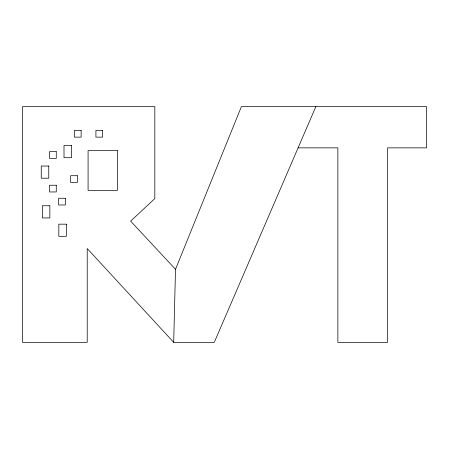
<?xml version="1.0" encoding="UTF-8"?>
<svg xmlns="http://www.w3.org/2000/svg" width="449" height="449" viewBox="0 0 449 449"><rect width="100%" height="100%" fill="white"/><g stroke="black" fill="none" stroke-linecap="round" stroke-linejoin="round"><path stroke-width="0.67" d="M315.849 106.654L214.274 342.346L173.696 342.346L175.508 269.31L241.388 106.654L426.55 106.654L426.55 147.867L387.582 147.867L387.582 342.346L337.867 342.346L337.867 147.867L298.091 147.867M175.508 269.31L130.631 221.133L154.821 198.598L154.821 106.654L22.45 106.654L22.45 342.346L87.218 342.346L87.218 248.555L173.696 342.346M81.134 130.412L74.416 130.412L74.416 137.13L81.134 137.13L81.134 130.412M102.636 130.412L95.918 130.412L95.918 137.13L102.636 137.13L102.636 130.412M71.531 145.527L64.005 145.527L64.005 157.7L71.531 157.7L71.531 145.527M117.374 150.595L88.083 150.595L88.083 190.37L117.374 190.37L117.374 150.595M56.271 151.644L49.547 151.644L49.547 158.362L56.271 158.362L56.271 151.644M48.773 166.035L41.246 166.035L41.246 178.208L48.773 178.208L48.773 166.035M77.335 175.705L70.616 175.705L70.616 182.423L77.335 182.423L77.335 175.705M56.271 185.235L49.547 185.235L49.547 191.953L56.271 191.953L56.271 185.235M65.352 198.25L58.634 198.25L58.634 204.969L65.352 204.969L65.352 198.25M49.856 205.754L42.329 205.754L42.329 217.933L49.856 217.933L49.856 205.754M66.357 224.169L58.83 224.169L58.83 236.342L66.357 236.342L66.357 224.169"/></g></svg>
